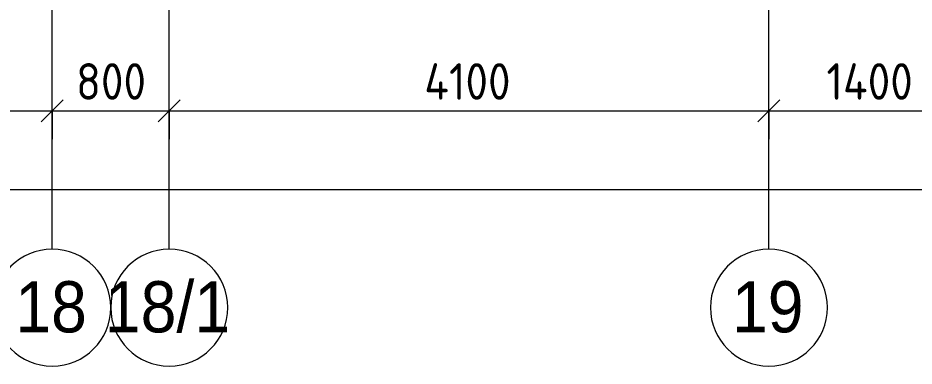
# Model space of a CAD drawing. Header units: millimetres. Extents: x 35316 to 242799, y -8553 to 29000.
# Drawn here: x 65425 to 71552, y -2706 to -324 of the extents above; entities that cross this region are included whole.
import ezdxf

# ---------------------------------------------------------------- set-up
doc = ezdxf.new("R2010")
doc.units = ezdxf.units.MM
for name, color, linetype, lineweight in [('A-ANNO-DIMS', 7, 'Continuous', 9), ('A-ANNO-DIMS-100', 7, 'Continuous', 9), ('Оси', 7, 'Continuous', 9), ('Оси-1', 7, 'Continuous', 20)]:
    doc.layers.add(name, color=color, linetype=linetype, lineweight=lineweight)
doc.styles.add('Arial', font='arial.ttf', dxfattribs={"width": 0.9, "height": 350})
doc.styles.add('ISOCPEUR', font='isocpeur.ttf', dxfattribs={"width": 0.9, "height": 250})
doc.dimstyles.new('ISO-2_5_0_9К_БОЛЬШОЙ', dxfattribs={"dimscale": 304.8, "dimtxt": 248.995294, "dimasz": 0.492126, "dimexe": 0.393701, "dimexo": 0.984252, "dimgap": 0, "dimtad": 1, "dimdec": 0, "dimrnd": 10, "dimzin": 0, "dimdsep": 46, "dimtxsty": 'ISOCPEUR', "dimblk1": 'OBLIQUE', "dimblk2": 'OBLIQUE', "dimsah": 1, "dimcen": 0.09, "dimdle": 0.393701, "dimazin": 0, "dimtfac": 1, "dimtdec": 4, "dimtix": 1, "dimtmove": 0, "dimatfit": 3, "dimfxl": 1, "dimtvp": 1, "dimtolj": 1, "dimtzin": 0, "dimarcsym": 2})

# ---------------------------------------------------------------- blocks, each defined once
blk = doc.blocks.new('Ось сетки - D8-29747960-План раскладки напольных покрытий 3 этажа в осях 12-23')
at = {"layer": 'Оси-1'}
for start, end in [(360, 180), (180, 360)]:
    blk.add_arc((0, 0), 4, start, end, dxfattribs=at)
blk = doc.blocks.new('DIMBLOCK26-План раскладки напольных покрытий 3 этажа в осях 12-23')
at = {"layer": 'A-ANNO-DIMS-100'}
for p, q in [((38310, -1692.1), (38310, -1378.2)), ((84560, -1692.1), (84560, -1378.2)), ((38190, -1498.2), (84680, -1498.2)), ((38310, -1498.2), (38310, -1692.1)), ((84560, -1498.2), (84560, -1692.1))]:
    blk.add_line(p, q, dxfattribs=at)
at = {"layer": 'A-ANNO-DIMS-100', "lineweight": 20}
for p, q in [((38310, -1498.2), (38385, -1423.2)), ((84560, -1498.2), (84635, -1423.2)), ((38310, -1498.2), (38235, -1573.2)), ((84560, -1498.2), (84485, -1573.2))]:
    blk.add_line(p, q, dxfattribs=at)
at = {"layer": 'A-ANNO-DIMS-100', "color": 0, "insert": (61028, -1171.6), "char_height": 250, "width": 976.828, "attachment_point": 1, "line_spacing_factor": 1.149209, "style": 'ISOCPEUR'}
blk.add_mtext('46250', dxfattribs=at)
blk = doc.blocks.new('_Oblique')
at = {"color": 0, "linetype": 'ByBlock', "lineweight": -2}
blk.add_line((-0.5, -0.5), (0.5, 0.5), dxfattribs=at)
blk = doc.blocks.new('DIMBLOCK37-План раскладки напольных покрытий 3 этажа в осях 12-23')
at = {"layer": 'A-ANNO-DIMS-100'}
for p, q in [((61160, -1154.7), (61160, -840.7)), ((65660, -1154.7), (65660, -840.7)), ((61160, -960.7), (65660, -960.7)), ((61160, -960.7), (61160, -1154.7)), ((65660, -960.7), (65660, -1154.7))]:
    blk.add_line(p, q, dxfattribs=at)
at = {"layer": 'A-ANNO-DIMS-100', "lineweight": 20}
for p, q in [((61160, -960.7), (61235, -885.7)), ((65660, -960.7), (65735, -885.7)), ((61160, -960.7), (61085, -1035.7)), ((65660, -960.7), (65585, -1035.7))]:
    blk.add_line(p, q, dxfattribs=at)
at = {"layer": 'A-ANNO-DIMS-100', "color": 0, "insert": (63082, -634.1), "char_height": 250, "width": 787.208, "attachment_point": 1, "line_spacing_factor": 1.149209, "style": 'ISOCPEUR'}
blk.add_mtext('4500', dxfattribs=at)
blk = doc.blocks.new('DIMBLOCK38-План раскладки напольных покрытий 3 этажа в осях 12-23')
at = {"layer": 'A-ANNO-DIMS-100'}
for p, q in [((65660, -1154.7), (65660, -840.7)), ((66460, -1154.7), (66460, -840.7)), ((65660, -960.7), (66460, -960.7)), ((65660, -960.7), (65660, -1154.7)), ((66460, -960.7), (66460, -1154.7))]:
    blk.add_line(p, q, dxfattribs=at)
at = {"layer": 'A-ANNO-DIMS-100', "lineweight": 20}
for p, q in [((65660, -960.7), (65735, -885.7)), ((66460, -960.7), (66535, -885.7)), ((65660, -960.7), (65585, -1035.7)), ((66460, -960.7), (66385, -1035.7))]:
    blk.add_line(p, q, dxfattribs=at)
at = {"layer": 'A-ANNO-DIMS-100', "color": 0, "insert": (65823, -634.1), "char_height": 250, "width": 568.858, "attachment_point": 1, "line_spacing_factor": 1.149209, "style": 'ISOCPEUR'}
blk.add_mtext('800', dxfattribs=at)
blk = doc.blocks.new('DIMBLOCK39-План раскладки напольных покрытий 3 этажа в осях 12-23')
at = {"layer": 'A-ANNO-DIMS-100'}
for p, q in [((66460, -1154.7), (66460, -840.7)), ((70560, -1154.7), (70560, -840.7)), ((66460, -960.7), (70560, -960.7)), ((66460, -960.7), (66460, -1154.7)), ((70560, -960.7), (70560, -1154.7))]:
    blk.add_line(p, q, dxfattribs=at)
at = {"layer": 'A-ANNO-DIMS-100', "lineweight": 20}
for p, q in [((66460, -960.7), (66535, -885.7)), ((70560, -960.7), (70635, -885.7)), ((66460, -960.7), (66385, -1035.7)), ((70560, -960.7), (70485, -1035.7))]:
    blk.add_line(p, q, dxfattribs=at)
at = {"layer": 'A-ANNO-DIMS-100', "color": 0, "insert": (68203.5, -634.1), "char_height": 250, "width": 735.494, "attachment_point": 1, "line_spacing_factor": 1.149209, "style": 'ISOCPEUR'}
blk.add_mtext('4100', dxfattribs=at)
blk = doc.blocks.new('DIMBLOCK40-План раскладки напольных покрытий 3 этажа в осях 12-23')
at = {"layer": 'A-ANNO-DIMS-100'}
for p, q in [((70560, -1154.7), (70560, -840.7)), ((71960, -1154.7), (71960, -840.7)), ((70560, -960.7), (71960, -960.7)), ((70560, -960.7), (70560, -1154.7)), ((71960, -960.7), (71960, -1154.7))]:
    blk.add_line(p, q, dxfattribs=at)
at = {"layer": 'A-ANNO-DIMS-100', "lineweight": 20}
for p, q in [((70560, -960.7), (70635, -885.7)), ((71960, -960.7), (72035, -885.7)), ((70560, -960.7), (70485, -1035.7)), ((71960, -960.7), (71885, -1035.7))]:
    blk.add_line(p, q, dxfattribs=at)
at = {"layer": 'A-ANNO-DIMS-100', "color": 0, "insert": (70953.5, -634.1), "char_height": 250, "width": 735.494, "attachment_point": 1, "line_spacing_factor": 1.149209, "style": 'ISOCPEUR'}
blk.add_mtext('1400', dxfattribs=at)

msp = doc.modelspace()

# ---------------------------------------------------------------- linework, layer by layer
at = {"layer": 'Оси'}
for p, q in [((65660, -1906.3), (65660, 593.7)), ((66460, -1906.3), (66460, 593.7)), ((70560, -1906.3), (70560, 593.7))]:
    msp.add_line(p, q, dxfattribs=at)

# ---------------------------------------------------------------- block references
at = {"layer": 'Оси-1', "xscale": 99.99999999999993, "yscale": 99.99999999999993, "zscale": 99.99999999999993}
for p in [(65660, -2306.3), (66460, -2306.3), (70560, -2306.3)]:
    msp.add_blockref('Ось сетки - D8-29747960-План раскладки напольных покрытий 3 этажа в осях 12-23', p, dxfattribs=at)

# ---------------------------------------------------------------- texts
at = {"layer": 'Оси', "char_height": 350, "attachment_point": 1, "style": 'Arial'}
for s, insert, width in [('18', (65407.4, -2125.6), 606.076), ('18/1', (66019.7, -2125.6), 1060.633), ('19', (70307.4, -2125.6), 606.076)]:
    msp.add_mtext(s, dxfattribs=dict(at, insert=insert, width=width))

# ---------------------------------------------------------------- dimensions: what is measured, and where the dimension line sits
at = {"layer": 'A-ANNO-DIMS'}
for base, p1, p2, override, picture, middle in [((65660, -960.7), (61160, -854.7), (65660, -854.7), {"dimpost": '<>', "dimfxl": 4500}, 'DIMBLOCK37-План раскладки напольных покрытий 3 этажа в осях 12-23', (63410, -835.7)), ((66460, -960.7), (65660, -854.7), (66460, -854.7), {"dimpost": '<>', "dimfxl": 800}, 'DIMBLOCK38-План раскладки напольных покрытий 3 этажа в осях 12-23', (66060, -835.7)), ((70560, -960.7), (66460, -854.7), (70560, -854.7), {"dimpost": '<>', "dimfxl": 4100}, 'DIMBLOCK39-План раскладки напольных покрытий 3 этажа в осях 12-23', (68510, -835.7)), ((71960, -960.7), (70560, -854.7), (71960, -854.7), {"dimpost": '<>', "dimfxl": 1400}, 'DIMBLOCK40-План раскладки напольных покрытий 3 этажа в осях 12-23', (71260, -835.7)), ((84560, -1498.2), (38310, -1392.1), (84560, -1392.1), {"dimpost": '<>', "dimfxl": 46250}, 'DIMBLOCK26-План раскладки напольных покрытий 3 этажа в осях 12-23', (61435, -1373.2))]:
    dim = msp.add_linear_dim(base=base, p1=p1, p2=p2, dimstyle='ISO-2_5_0_9К_БОЛЬШОЙ', override=override, dxfattribs=at)
    dim.commit()
    dim.dimension.update_dxf_attribs({"geometry": picture, "text_midpoint": middle})

doc.saveas('drawing.dxf')
